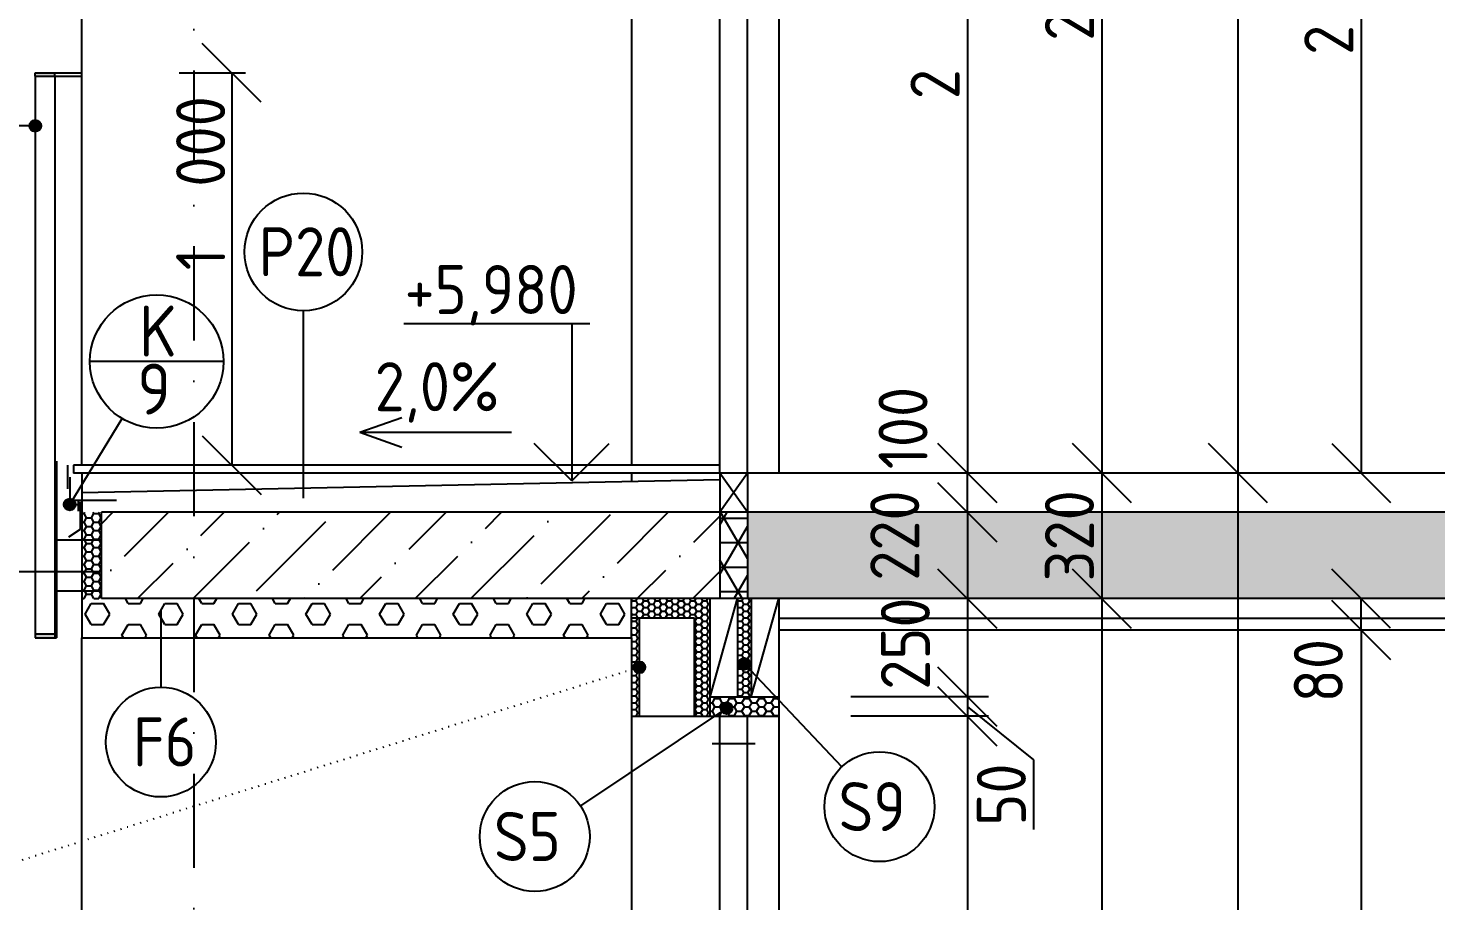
# Model space of a CAD drawing. Extents: x 3792242 to 5145247, y -1546315 to -1031918.
# Drawn here: x 3981825 to 3985411, y -1497221 to -1494996 of the extents above; entities that cross this region are included whole.
import ezdxf

# ---------------------------------------------------------------- set-up
doc = ezdxf.new("R2010")
doc.units = 0
doc.header["$MEASUREMENT"] = 0
doc.linetypes.add('ACAD_ISO07W100', pattern=[3.5, 0.5, -3])
doc.linetypes.add('BODKOCIARKOVANA_3', pattern=[5.6, 3, -1.3, 0, -1.3])
doc.layers.get('0').update_dxf_attribs({"linetype": 'CONTINUOUS'})
doc.layers.get('Defpoints').update_dxf_attribs({"color": 61, "linetype": 'CONTINUOUS'})
for name, color, linetype in [('KÓTY', 4, 'CONTINUOUS'), ('MÚRY', 1, 'CONTINUOUS'), ('OKNÁ', 143, 'CONTINUOUS'), ('osi', 253, 'CONTINUOUS'), ('POZEMOK', 7, 'CONTINUOUS'), ('TENKÁ', 7, 'CONTINUOUS'), ('ŠRAFY', 82, 'CONTINUOUS'), ('šrafy-múry', 8, 'CONTINUOUS')]:
    doc.layers.add(name, color=color, linetype=linetype)
doc.styles.add('STYLE1', font='isocp.shx')
doc.dimstyles.new('STANDARD-50', dxfattribs={"dimtxt": 125, "dimasz": 150, "dimexe": 10, "dimexo": 200, "dimgap": 20, "dimtad": 1, "dimdsep": 46, "dimlunit": 6, "dimtxsty": 'STYLE1', "dimblk1": 'OBLIQUE', "dimblk2": 'OBLIQUE', "dimsah": 1, "dimcen": 2.5, "dimse1": 1, "dimse2": 1, "dimadec": 0, "dimazin": 0, "dimtfac": 1, "dimtmove": 1, "dimatfit": 3, "dimldrblk": 'OBLIQUE', "dimfxl": 1, "dimtolj": 1, "dimtzin": 0, "dimarcsym": 0})
pattern_1 = [(0, (-442311.601, 3630.162), (15, 8.660254038), [10, -20]), (120, (-442311.601, 3630.162), (-15, 8.660254038), [10, -20]), (60, (-442311.601, 3630.162), (1e-14, 17.320508076), [-20, 10])]

# ---------------------------------------------------------------- blocks, each defined once
blk = doc.blocks.new('tp20')
at = {"layer": 'TENKÁ', "color": 253}
for p, q in [((4381550.1, -1316758.2), (4381550.1, -1316828.2)), ((4381431.4, -1316818.2), (4381528.6, -1316818.2)), ((4381518.9, -1316818.2), (4381518.9, -1316828.2)), ((4381528.6, -1316818.2), (4381528.6, -1316845)), ((4381528.6, -1316818.2), (4381538.6, -1316818.2)), ((4381550.1, -1316828.2), (4381528.6, -1316828.2))]:
    blk.add_line(p, q, dxfattribs=at)
blk = doc.blocks.new('_OBLIQUE')
at = {"color": 0, "linetype": 'ByBlock'}
blk.add_line((-0.5, -0.5), (0.5, 0.5), dxfattribs=at)
blk = doc.blocks.new('*D39787')
at = {"layer": 'Defpoints', "color": 0}
for p in [(3984217.5, -1496130.1), (3984217.5, -1496130.1), (3984217.5, -1496230.1)]:
    blk.add_point(p, dxfattribs=at)
at = {"layer": 'KÓTY', "color": 0, "lineweight": -2, "ltscale": 0.25}
blk.add_line((3984217.5, -1496230.1), (3984217.5, -1496130.1), dxfattribs=at)
at = {"layer": 'KÓTY', "color": 0, "linetype": 'ByBlock', "lineweight": -2, "xscale": 150, "yscale": 150, "zscale": 150}
for p, rotation in [((3984217.5, -1496130.1), 90), ((3984217.5, -1496230.1), 270)]:
    blk.add_blockref('_OBLIQUE', p, dxfattribs=dict(at, rotation=rotation))
at = {"layer": 'KÓTY', "color": 0, "insert": (3984053.5, -1496015.3), "char_height": 125, "attachment_point": 5, "rotation": 90, "style": 'STYLE1'}
blk.add_mtext('\\A1;100', dxfattribs=at)
blk = doc.blocks.new('*D39791')
at = {"layer": 'Defpoints', "color": 0}
for p in [(3984217.5, -1496230.1), (3984217.5, -1496450.1), (3984217.5, -1496450.1)]:
    blk.add_point(p, dxfattribs=at)
at = {"layer": 'KÓTY', "color": 0, "lineweight": -2, "ltscale": 0.25}
blk.add_line((3984217.5, -1496230.1), (3984217.5, -1496450.1), dxfattribs=at)
at = {"layer": 'KÓTY', "color": 0, "linetype": 'ByBlock', "lineweight": -2, "xscale": 150, "yscale": 150, "zscale": 150}
for p, rotation in [((3984217.5, -1496230.1), 90), ((3984217.5, -1496450.1), 270)]:
    blk.add_blockref('_OBLIQUE', p, dxfattribs=dict(at, rotation=rotation))
at = {"layer": 'KÓTY', "color": 0, "insert": (3984032.5, -1496289.4), "char_height": 125, "attachment_point": 5, "rotation": 90, "style": 'STYLE1'}
blk.add_mtext('\\A1;220', dxfattribs=at)
blk = doc.blocks.new('*D39792')
at = {"layer": 'Defpoints', "color": 0}
for p in [(3983737, -1493750.1), (3983737, -1496130.1), (3984217.5, -1496130.1)]:
    blk.add_point(p, dxfattribs=at)
at = {"layer": 'KÓTY', "color": 0, "lineweight": -2, "ltscale": 0.25}
blk.add_line((3984217.5, -1493750.1), (3984217.5, -1496130.1), dxfattribs=at)
at = {"layer": 'KÓTY', "color": 0, "linetype": 'ByBlock', "lineweight": -2, "xscale": 150, "yscale": 150, "zscale": 150}
for p, rotation in [((3984217.5, -1493750.1), 90), ((3984217.5, -1496130.1), 270)]:
    blk.add_blockref('_OBLIQUE', p, dxfattribs=dict(at, rotation=rotation))
at = {"layer": 'KÓTY', "color": 0, "insert": (3984135, -1494940.1), "char_height": 125, "attachment_point": 5, "rotation": 90, "style": 'STYLE1'}
blk.add_mtext('\\A1;2ﾠ380', dxfattribs=at)
blk = doc.blocks.new('*D39795')
at = {"layer": 'Defpoints', "color": 0}
for p in [(3983737, -1496450.1), (3983737, -1496700.1), (3984217.5, -1496700.1)]:
    blk.add_point(p, dxfattribs=at)
at = {"layer": 'KÓTY', "color": 0, "lineweight": -2, "ltscale": 0.25}
blk.add_line((3984217.5, -1496450.1), (3984217.5, -1496700.1), dxfattribs=at)
at = {"layer": 'KÓTY', "color": 0, "linetype": 'ByBlock', "lineweight": -2, "xscale": 150, "yscale": 150, "zscale": 150}
for p, rotation in [((3984217.5, -1496450.1), 90), ((3984217.5, -1496700.1), 270)]:
    blk.add_blockref('_OBLIQUE', p, dxfattribs=dict(at, rotation=rotation))
at = {"layer": 'KÓTY', "color": 0, "insert": (3984059.5, -1496564.8), "char_height": 125, "attachment_point": 5, "rotation": 90, "style": 'STYLE1'}
blk.add_mtext('\\A1;250', dxfattribs=at)
blk = doc.blocks.new('*D39797')
at = {"layer": 'Defpoints', "color": 0}
for p in [(3983737, -1496750.1), (3983737, -1499130.1), (3984217.5, -1499130.1)]:
    blk.add_point(p, dxfattribs=at)
at = {"layer": 'KÓTY', "color": 0, "lineweight": -2, "ltscale": 0.25}
blk.add_line((3984217.5, -1496750.1), (3984217.5, -1499130.1), dxfattribs=at)
at = {"layer": 'KÓTY', "color": 0, "linetype": 'ByBlock', "lineweight": -2, "xscale": 150, "yscale": 150, "zscale": 150}
for p, rotation in [((3984217.5, -1496750.1), 90), ((3984217.5, -1499130.1), 270)]:
    blk.add_blockref('_OBLIQUE', p, dxfattribs=dict(at, rotation=rotation))
at = {"layer": 'KÓTY', "color": 0, "insert": (3984135, -1497940.1), "char_height": 125, "attachment_point": 5, "rotation": 90, "style": 'STYLE1'}
blk.add_mtext('\\A1;2ﾠ380', dxfattribs=at)
blk = doc.blocks.new('*D39798')
at = {"layer": 'Defpoints', "color": 0}
for p in [(3983737, -1496700.1), (3983737, -1496750.1), (3984217.5, -1496750.1)]:
    blk.add_point(p, dxfattribs=at)
at = {"layer": 'KÓTY', "color": 0, "lineweight": -2, "ltscale": 0.25}
for p, q in [((3984217.5, -1496700.1), (3984217.5, -1496750.1)), ((3984386.5, -1496860.8), (3984217.5, -1496725.1)), ((3984386.5, -1497038.4), (3984386.5, -1496860.8))]:
    blk.add_line(p, q, dxfattribs=at)
at = {"layer": 'KÓTY', "color": 0, "linetype": 'ByBlock', "lineweight": -2, "xscale": 150, "yscale": 150, "zscale": 150}
for p, rotation in [((3984217.5, -1496700.1), 90), ((3984217.5, -1496750.1), 270)]:
    blk.add_blockref('_OBLIQUE', p, dxfattribs=dict(at, rotation=rotation))
at = {"layer": 'KÓTY', "color": 0, "insert": (3984304, -1496949.6), "char_height": 125, "attachment_point": 5, "rotation": 90, "style": 'STYLE1'}
blk.add_mtext('\\A1;50', dxfattribs=at)
blk = doc.blocks.new('*D39805')
at = {"layer": 'Defpoints', "color": 0}
for p in [(3983737, -1493450.1), (3983737, -1496130.1), (3984560, -1496130.1)]:
    blk.add_point(p, dxfattribs=at)
at = {"layer": 'KÓTY', "color": 0, "lineweight": -2, "ltscale": 0.25}
blk.add_line((3984560, -1493450.1), (3984560, -1496130.1), dxfattribs=at)
at = {"layer": 'KÓTY', "color": 0, "linetype": 'ByBlock', "lineweight": -2, "xscale": 150, "yscale": 150, "zscale": 150}
for p, rotation in [((3984560, -1493450.1), 90), ((3984560, -1496130.1), 270)]:
    blk.add_blockref('_OBLIQUE', p, dxfattribs=dict(at, rotation=rotation))
at = {"layer": 'KÓTY', "color": 0, "insert": (3984477.5, -1494790.1), "char_height": 125, "attachment_point": 5, "rotation": 90, "style": 'STYLE1'}
blk.add_mtext('\\A1;2ﾠ680', dxfattribs=at)
blk = doc.blocks.new('*D39806')
at = {"layer": 'Defpoints', "color": 0}
for p in [(3984560, -1496130.1), (3984560, -1496450.1), (3984560, -1496450.1)]:
    blk.add_point(p, dxfattribs=at)
at = {"layer": 'KÓTY', "color": 0, "lineweight": -2, "ltscale": 0.25}
blk.add_line((3984560, -1496130.1), (3984560, -1496450.1), dxfattribs=at)
at = {"layer": 'KÓTY', "color": 0, "linetype": 'ByBlock', "lineweight": -2, "xscale": 150, "yscale": 150, "zscale": 150}
for p, rotation in [((3984560, -1496130.1), 90), ((3984560, -1496450.1), 270)]:
    blk.add_blockref('_OBLIQUE', p, dxfattribs=dict(at, rotation=rotation))
at = {"layer": 'KÓTY', "color": 0, "insert": (3984477.5, -1496290.1), "char_height": 125, "attachment_point": 5, "rotation": 90, "style": 'STYLE1'}
blk.add_mtext('\\A1;320', dxfattribs=at)
blk = doc.blocks.new('*D39807')
at = {"layer": 'Defpoints', "color": 0}
for p in [(3983737, -1496450.1), (3983737, -1499130.1), (3984560, -1499130.1)]:
    blk.add_point(p, dxfattribs=at)
at = {"layer": 'KÓTY', "color": 0, "lineweight": -2, "ltscale": 0.25}
blk.add_line((3984560, -1496450.1), (3984560, -1499130.1), dxfattribs=at)
at = {"layer": 'KÓTY', "color": 0, "linetype": 'ByBlock', "lineweight": -2, "xscale": 150, "yscale": 150, "zscale": 150}
for p, rotation in [((3984560, -1496450.1), 90), ((3984560, -1499130.1), 270)]:
    blk.add_blockref('_OBLIQUE', p, dxfattribs=dict(at, rotation=rotation))
at = {"layer": 'KÓTY', "color": 0, "insert": (3984477.5, -1497790.1), "char_height": 125, "attachment_point": 5, "rotation": 90, "style": 'STYLE1'}
blk.add_mtext('\\A1;2ﾠ680', dxfattribs=at)
blk = doc.blocks.new('*D39812')
at = {"layer": 'Defpoints', "color": 0}
for p in [(3984906.5, -1493130.1), (3984906.5, -1496130.1), (3984906.5, -1496130.1)]:
    blk.add_point(p, dxfattribs=at)
at = {"layer": 'KÓTY', "color": 0, "lineweight": -2, "ltscale": 0.25}
blk.add_line((3984906.5, -1493130.1), (3984906.5, -1496130.1), dxfattribs=at)
at = {"layer": 'KÓTY', "color": 0, "linetype": 'ByBlock', "lineweight": -2, "xscale": 150, "yscale": 150, "zscale": 150}
for p, rotation in [((3984906.5, -1493130.1), 90), ((3984906.5, -1496130.1), 270)]:
    blk.add_blockref('_OBLIQUE', p, dxfattribs=dict(at, rotation=rotation))
at = {"layer": 'KÓTY', "color": 0, "insert": (3984824, -1494630.1), "char_height": 125, "attachment_point": 5, "rotation": 90, "style": 'STYLE1'}
blk.add_mtext('\\A1;3ﾠ000', dxfattribs=at)
blk = doc.blocks.new('*D39813')
at = {"layer": 'Defpoints', "color": 0}
for p in [(3984906.5, -1496130.1), (3984906.5, -1499130.1), (3984906.5, -1499130.1)]:
    blk.add_point(p, dxfattribs=at)
at = {"layer": 'KÓTY', "color": 0, "lineweight": -2, "ltscale": 0.25}
blk.add_line((3984906.5, -1496130.1), (3984906.5, -1499130.1), dxfattribs=at)
at = {"layer": 'KÓTY', "color": 0, "linetype": 'ByBlock', "lineweight": -2, "xscale": 150, "yscale": 150, "zscale": 150}
for p, rotation in [((3984906.5, -1496130.1), 90), ((3984906.5, -1499130.1), 270)]:
    blk.add_blockref('_OBLIQUE', p, dxfattribs=dict(at, rotation=rotation))
at = {"layer": 'KÓTY', "color": 0, "insert": (3984824, -1497630.1), "char_height": 125, "attachment_point": 5, "rotation": 90, "style": 'STYLE1'}
blk.add_mtext('\\A1;3ﾠ000', dxfattribs=at)
blk = doc.blocks.new('*D39816')
at = {"layer": 'Defpoints', "color": 0}
for p in [(3984881, -1493530.1), (3984881, -1496130.1), (3985220.5, -1496130.1)]:
    blk.add_point(p, dxfattribs=at)
at = {"layer": 'KÓTY', "color": 0, "lineweight": -2, "ltscale": 0.25}
blk.add_line((3985220.5, -1493530.1), (3985220.5, -1496130.1), dxfattribs=at)
at = {"layer": 'KÓTY', "color": 0, "linetype": 'ByBlock', "lineweight": -2, "xscale": 150, "yscale": 150, "zscale": 150}
for p, rotation in [((3985220.5, -1493530.1), 90), ((3985220.5, -1496130.1), 270)]:
    blk.add_blockref('_OBLIQUE', p, dxfattribs=dict(at, rotation=rotation))
at = {"layer": 'KÓTY', "color": 0, "insert": (3985138, -1494830.1), "char_height": 125, "attachment_point": 5, "rotation": 90, "style": 'STYLE1'}
blk.add_mtext('\\A1;2ﾠ600', dxfattribs=at)
blk = doc.blocks.new('*D39818')
at = {"layer": 'Defpoints', "color": 0}
for p in [(3984881, -1496530.1), (3984881, -1499130.1), (3985220.5, -1499130.1)]:
    blk.add_point(p, dxfattribs=at)
at = {"layer": 'KÓTY', "color": 0, "lineweight": -2, "ltscale": 0.25}
blk.add_line((3985220.5, -1496530.1), (3985220.5, -1499130.1), dxfattribs=at)
at = {"layer": 'KÓTY', "color": 0, "linetype": 'ByBlock', "lineweight": -2, "xscale": 150, "yscale": 150, "zscale": 150}
for p, rotation in [((3985220.5, -1496530.1), 90), ((3985220.5, -1499130.1), 270)]:
    blk.add_blockref('_OBLIQUE', p, dxfattribs=dict(at, rotation=rotation))
at = {"layer": 'KÓTY', "color": 0, "insert": (3985138, -1497830.1), "char_height": 125, "attachment_point": 5, "rotation": 90, "style": 'STYLE1'}
blk.add_mtext('\\A1;2ﾠ600', dxfattribs=at)
blk = doc.blocks.new('*D39819')
at = {"layer": 'Defpoints', "color": 0}
for p in [(3985220.5, -1496450.1), (3985220.5, -1496450.1), (3985220.5, -1496530.1)]:
    blk.add_point(p, dxfattribs=at)
at = {"layer": 'KÓTY', "color": 0, "lineweight": -2, "ltscale": 0.25}
blk.add_line((3985220.5, -1496530.1), (3985220.5, -1496450.1), dxfattribs=at)
at = {"layer": 'KÓTY', "color": 0, "linetype": 'ByBlock', "lineweight": -2, "xscale": 150, "yscale": 150, "zscale": 150}
for p, rotation in [((3985220.5, -1496450.1), 90), ((3985220.5, -1496530.1), 270)]:
    blk.add_blockref('_OBLIQUE', p, dxfattribs=dict(at, rotation=rotation))
at = {"layer": 'KÓTY', "color": 0, "insert": (3985111.5, -1496633.8), "char_height": 125, "attachment_point": 5, "rotation": 90, "style": 'STYLE1'}
blk.add_mtext('\\A1;80', dxfattribs=at)
blk = doc.blocks.new('*D50072')
at = {"layer": 'Defpoints', "color": 0}
for p in [(3983149.5, -1493750.1), (3980355, -1496130.1), (3983524.5, -1496130.1)]:
    blk.add_point(p, dxfattribs=at)
at = {"layer": 'KÓTY', "color": 0, "lineweight": -2, "ltscale": 0.25}
blk.add_line((3980355, -1493750.1), (3980355, -1496130.1), dxfattribs=at)
at = {"layer": 'KÓTY', "color": 0, "linetype": 'ByBlock', "lineweight": -2, "xscale": 150, "yscale": 150, "zscale": 150}
for p, rotation in [((3980355, -1493750.1), 90), ((3980355, -1496130.1), 270)]:
    blk.add_blockref('_OBLIQUE', p, dxfattribs=dict(at, rotation=rotation))
at = {"layer": 'KÓTY', "color": 0, "insert": (3980272.5, -1494940.1), "char_height": 125, "attachment_point": 5, "rotation": 90, "style": 'STYLE1'}
blk.add_mtext('\\A1;2ﾠ380', dxfattribs=at)
blk = doc.blocks.new('*D50087')
at = {"layer": 'Defpoints', "color": 0}
for p in [(3983444.5, -1496130.1), (3980355, -1496230.1), (3983374.5, -1496230.1)]:
    blk.add_point(p, dxfattribs=at)
at = {"layer": 'KÓTY', "color": 0, "lineweight": -2, "ltscale": 0.25}
blk.add_line((3980355, -1496130.1), (3980355, -1496230.1), dxfattribs=at)
at = {"layer": 'KÓTY', "color": 0, "linetype": 'ByBlock', "lineweight": -2, "xscale": 150, "yscale": 150, "zscale": 150}
for p, rotation in [((3980355, -1496130.1), 90), ((3980355, -1496230.1), 270)]:
    blk.add_blockref('_OBLIQUE', p, dxfattribs=dict(at, rotation=rotation))
at = {"layer": 'KÓTY', "color": 0, "insert": (3980232.5, -1495937.3), "char_height": 125, "attachment_point": 5, "rotation": 90, "style": 'STYLE1'}
blk.add_mtext('\\A1;100', dxfattribs=at)
blk = doc.blocks.new('*D50088')
at = {"layer": 'Defpoints', "color": 0}
for p in [(3983374.5, -1496230.1), (3980355, -1496450.1), (3983149.5, -1496450.1)]:
    blk.add_point(p, dxfattribs=at)
at = {"layer": 'KÓTY', "color": 0, "lineweight": -2, "ltscale": 0.25}
blk.add_line((3980355, -1496230.1), (3980355, -1496450.1), dxfattribs=at)
at = {"layer": 'KÓTY', "color": 0, "linetype": 'ByBlock', "lineweight": -2, "xscale": 150, "yscale": 150, "zscale": 150}
for p, rotation in [((3980355, -1496230.1), 90), ((3980355, -1496450.1), 270)]:
    blk.add_blockref('_OBLIQUE', p, dxfattribs=dict(at, rotation=rotation))
at = {"layer": 'KÓTY', "color": 0, "insert": (3980194.5, -1496360.8), "char_height": 125, "attachment_point": 5, "rotation": 90, "style": 'STYLE1'}
blk.add_mtext('\\A1;220', dxfattribs=at)
blk = doc.blocks.new('*D50089')
at = {"layer": 'Defpoints', "color": 0}
for p in [(3983149.5, -1496450.1), (3980355, -1496550.1), (3983149.5, -1496550.1)]:
    blk.add_point(p, dxfattribs=at)
at = {"layer": 'KÓTY', "color": 0, "lineweight": -2, "ltscale": 0.25}
for p, q in [((3980583.5, -1496137.7), (3980583.5, -1496377.8)), ((3980583.5, -1496377.8), (3980355, -1496500.1)), ((3980355, -1496450.1), (3980355, -1496550.1))]:
    blk.add_line(p, q, dxfattribs=at)
at = {"layer": 'KÓTY', "color": 0, "linetype": 'ByBlock', "lineweight": -2, "xscale": 150, "yscale": 150, "zscale": 150}
for p, rotation in [((3980355, -1496450.1), 90), ((3980355, -1496550.1), 270)]:
    blk.add_blockref('_OBLIQUE', p, dxfattribs=dict(at, rotation=rotation))
at = {"layer": 'KÓTY', "color": 0, "insert": (3980501, -1496257.8), "char_height": 125, "attachment_point": 5, "rotation": 90, "style": 'STYLE1'}
blk.add_mtext('\\A1;100', dxfattribs=at)
blk = doc.blocks.new('*D50090')
at = {"layer": 'Defpoints', "color": 0}
for p in [(3983149.5, -1496550.1), (3980355, -1496750.1), (3983149.5, -1496750.1)]:
    blk.add_point(p, dxfattribs=at)
at = {"layer": 'KÓTY', "color": 0, "lineweight": -2, "ltscale": 0.25}
blk.add_line((3980355, -1496550.1), (3980355, -1496750.1), dxfattribs=at)
at = {"layer": 'KÓTY', "color": 0, "linetype": 'ByBlock', "lineweight": -2, "xscale": 150, "yscale": 150, "zscale": 150}
for p, rotation in [((3980355, -1496550.1), 90), ((3980355, -1496750.1), 270)]:
    blk.add_blockref('_OBLIQUE', p, dxfattribs=dict(at, rotation=rotation))
at = {"layer": 'KÓTY', "color": 0, "insert": (3980197.5, -1496738.8), "char_height": 125, "attachment_point": 5, "rotation": 90, "style": 'STYLE1'}
blk.add_mtext('\\A1;200', dxfattribs=at)
blk = doc.blocks.new('*D50091')
at = {"layer": 'Defpoints', "color": 0}
for p in [(3983149.5, -1496750.1), (3980355, -1499130.1), (3983524.5, -1499130.1)]:
    blk.add_point(p, dxfattribs=at)
at = {"layer": 'KÓTY', "color": 0, "lineweight": -2, "ltscale": 0.25}
blk.add_line((3980355, -1496750.1), (3980355, -1499130.1), dxfattribs=at)
at = {"layer": 'KÓTY', "color": 0, "linetype": 'ByBlock', "lineweight": -2, "xscale": 150, "yscale": 150, "zscale": 150}
for p, rotation in [((3980355, -1496750.1), 90), ((3980355, -1499130.1), 270)]:
    blk.add_blockref('_OBLIQUE', p, dxfattribs=dict(at, rotation=rotation))
at = {"layer": 'KÓTY', "color": 0, "insert": (3980272.5, -1497940.1), "char_height": 125, "attachment_point": 5, "rotation": 90, "style": 'STYLE1'}
blk.add_mtext('\\A1;2ﾠ380', dxfattribs=at)
blk = doc.blocks.new('*D54742')
at = {"layer": 'Defpoints', "color": 0}
for p in [(3981962, -1495110.1), (3981962, -1496110.1), (3982343.5, -1496110.1)]:
    blk.add_point(p, dxfattribs=at)
at = {"layer": 'KÓTY', "color": 0, "lineweight": -2, "ltscale": 0.25}
blk.add_line((3982343.5, -1495110.1), (3982343.5, -1496110.1), dxfattribs=at)
at = {"layer": 'KÓTY', "color": 0, "linetype": 'ByBlock', "lineweight": -2, "xscale": 150, "yscale": 150, "zscale": 150}
for p, rotation in [((3982343.5, -1495110.1), 90), ((3982343.5, -1496110.1), 270)]:
    blk.add_blockref('_OBLIQUE', p, dxfattribs=dict(at, rotation=rotation))
at = {"layer": 'KÓTY', "color": 0, "insert": (3982264.3, -1495391.3), "char_height": 125, "attachment_point": 5, "rotation": 90, "style": 'STYLE1'}
blk.add_mtext('\\A1;1ﾠ000', dxfattribs=at)

msp = doc.modelspace()

# ---------------------------------------------------------------- hatches: boundary and pattern name
at = {"layer": 'POZEMOK', "ltscale": 0.15}
h = msp.add_hatch(color=253, dxfattribs=at)
h.dxf.hatch_style = 1
h.paths.add_polyline_path([(3981893.044, -1495110.108), (3981893.044, -1495118.108), (3981843.044, -1495118.108), (3981843.044, -1495110.108)])
h = msp.add_hatch(color=253, dxfattribs=at)
h.dxf.hatch_style = 1
h.paths.add_polyline_path([(3981897.044, -1496550.108), (3981897.044, -1496430.108), (3981897.044, -1496300.108), (3981897.044, -1496100.108), (3981893.044, -1496100.108), (3981893.044, -1496180.108), (3981893.044, -1496380.108), (3981893.044, -1496540.108), (3981893.044, -1496550.108)])
h = msp.add_hatch(color=253, dxfattribs=at)
h.dxf.hatch_style = 1
h.paths.add_polyline_path([(3981843.044, -1496550.108), (3981843.044, -1496540.108), (3981893.044, -1496540.108), (3981893.044, -1496550.108)])
at = {"layer": 'TENKÁ'}
h = msp.add_hatch(color=256, dxfattribs=at)
h.dxf.hatch_style = 1
h.paths.add_polyline_path([(3981828.044, -1495245.108, 2.41421356), (3981843.044, -1495230.108, 0.41421356)])
h = msp.add_hatch(color=256, dxfattribs=at)
h.dxf.hatch_style = 1
h.paths.add_polyline_path([(3981915.844, -1496210.108, -2.41421356), (3981930.844, -1496225.108, -0.41421356)])
h = msp.add_hatch(color=256, dxfattribs=at)
h.dxf.hatch_style = 1
h.paths.add_polyline_path([(3983382.044, -1496610.108, 2.41421356), (3983397.044, -1496625.108, 0.41421356)])
h = msp.add_hatch(color=256, dxfattribs=at)
h.dxf.hatch_style = 1
h.paths.add_polyline_path([(3983649.544, -1496601.338, 2.41421356), (3983664.544, -1496616.338, 0.41421356)])
h = msp.add_hatch(color=256, dxfattribs=at)
h.dxf.hatch_style = 1
h.paths.add_polyline_path([(3983604.044, -1496714.338, 2.41421356), (3983619.044, -1496729.338, 0.41421356)])
at = {"layer": 'ŠRAFY'}
h = msp.add_hatch(dxfattribs=at)
h.set_pattern_fill('HONEY', color=256, scale=100)
h.set_pattern_definition([(0, (-475294.956, 3744.162), (18.75, 10.825317547), [12.5, -25]), (120, (-475294.956, 3744.162), (-18.75, 10.825317547), [12.5, -25]), (60, (-475294.956, 3744.162), (7e-15, 21.650635095), [-25, 12.5])])
h.paths.add_polyline_path([(3981962.044, -1496230.108), (3981962.044, -1496450.108), (3982012.044, -1496450.108), (3982012.044, -1496230.108)])
h = msp.add_hatch(dxfattribs=at)
h.set_pattern_fill('NET3', color=256, scale=500, angle=180)
h.set_pattern_definition([(0, (-1117075.78, 6630.16), (0, 62.5), []), (60, (-1117075.78, 6630.16), (-54.1265877, 31.25), []), (120, (-1117075.78, 6630.16), (-54.1265877, -31.25), [])])
h.paths.add_polyline_path([(3983657.044, -1496450.108), (3983657.044, -1496230.108), (3983587.044, -1496230.108), (3983587.044, -1496450.108)])
h = msp.add_hatch(dxfattribs=at)
h.set_pattern_fill('HEX', color=256, scale=250)
h.set_pattern_definition([(0, (-465982.956, 21680.16), (0, 54.12658774), [31.25, -62.5]), (120, (-465982.956, 21680.16), (-46.875, -27.06329387), [31.25, -62.5]), (60, (-465951.706, 21680.16), (-46.875, 27.06329387), [31.25, -62.5])])
h.paths.add_polyline_path([(3981962.044, -1496550.108), (3982163.044, -1496550.108), (3983362.044, -1496550.108), (3983362.044, -1496500.108), (3983362.044, -1496450.108), (3982012.044, -1496450.108), (3981962.044, -1496450.108)])
h = msp.add_hatch(dxfattribs=at)
h.set_pattern_fill('HONEY', color=256, scale=80)
h.set_pattern_definition(pattern_1)
h.paths.add_polyline_path([(3983562.044, -1496450.108), (3983362.044, -1496450.108), (3983362.044, -1496500.108), (3983382.044, -1496500.108), (3983522.044, -1496500.108), (3983522.044, -1496750.108), (3983562.044, -1496750.108)])
h = msp.add_hatch(dxfattribs=at)
h.set_pattern_fill('HONEY', color=256, scale=80)
h.set_pattern_definition(pattern_1)
h.paths.add_polyline_path([(3983632.044, -1496450.108), (3983632.044, -1496700.108), (3983667.044, -1496700.108), (3983667.044, -1496450.108)])
h = msp.add_hatch(dxfattribs=at)
h.set_pattern_fill('HONEY', color=256, scale=80)
h.set_pattern_definition([(0, (-442311.601, 3630.162), (15, 8.660254038), [10, -20]), (120, (-442311.601, 3630.162), (-15, 8.660254038), [10, -20]), (60, (-442311.601, 3630.162), (1e-14, 17.320508076), [-20, 10])])
h.paths.add_polyline_path([(3983362.044, -1496750.108), (3983362.044, -1496610.108), (3983362.044, -1496500.108), (3983382.044, -1496500.108), (3983382.044, -1496750.108)])
h = msp.add_hatch(dxfattribs=at)
h.set_pattern_fill('HONEY', color=256, scale=100)
h.set_pattern_definition([(0, (-471631.956, 3630.162), (18.75, 10.825317547), [12.5, -25]), (120, (-471631.956, 3630.162), (-18.75, 10.825317547), [12.5, -25]), (60, (-471631.956, 3630.162), (6e-15, 21.650635095), [-25, 12.5])])
h.paths.add_polyline_path([(3983737.044, -1496700.108), (3983667.044, -1496700.108), (3983632.044, -1496700.108), (3983562.044, -1496700.108), (3983562.044, -1496750.108), (3983667.044, -1496750.108), (3983737.044, -1496750.108)])
at = {"layer": 'šrafy-múry'}
h = msp.add_hatch(dxfattribs=at)
h.set_pattern_fill('ANSI36', color=253, scale=800, angle=360)
h.set_pattern_definition([(45, (139723.04, 30513.66), (53.0330086, 194.4543648), [250, -50, 0, -50])])
h.paths.add_polyline_path([(3982012.044, -1496230.108), (3982012.044, -1496380.108), (3982012.044, -1496420.108), (3982012.044, -1496450.108), (3983362.044, -1496450.108), (3983562.044, -1496450.108), (3983587.044, -1496450.108), (3983587.044, -1496230.108)])
h = msp.add_hatch(dxfattribs=at)
h.set_pattern_fill('ANSI36', color=253, scale=800, angle=360)
h.set_pattern_definition([(45, (139723.04, 33513.66), (53.0330086, 194.4543648), [250, -50, 0, -50])])
h.paths.add_polyline_path([(3989082.044, -1496230.108), (3983657.044, -1496230.108), (3983657.044, -1496450.108), (3983737.044, -1496450.108), (3988782.044, -1496450.108), (3988782.044, -1496700.108), (3989082.044, -1496700.108), (3989082.044, -1496450.108)])
h.paths.add_polyline_path([(3995422.044, -1496700.108), (3995722.044, -1496700.108), (3995722.044, -1496450.108), (4002062.044, -1496450.108), (4002062.044, -1496700.108), (4002362.044, -1496700.108), (4002362.044, -1496450.108), (4005472.044, -1496450.108), (4005587.044, -1496450.108), (4008702.044, -1496450.108), (4008702.044, -1496700.108), (4008952.044, -1496700.108), (4008952.044, -1496230.108), (3991382.044, -1496230.108), (3991382.044, -1496450.108), (3995422.044, -1496450.108)])

# ---------------------------------------------------------------- linework, layer by layer
at = {"layer": 'KÓTY', "ltscale": 0.25}
for p, q in [((3982210.044, -1495110.108), (3982378.544, -1495110.108)), ((3982210.044, -1495110.108), (3982378.544, -1495110.108)), ((3982210.044, -1495110.108), (3982378.544, -1495110.108)), ((3984270.946, -1496700.108), (3983920.946, -1496700.108)), ((3984270.946, -1496750.108), (3983920.946, -1496750.108))]:
    msp.add_line(p, q, dxfattribs=at)
at = {"layer": 'KÓTY', "linetype": 'ACAD_ISO07W100', "ltscale": 5}
msp.add_line((3983382.044, -1496625.108), (3981604.044, -1497180.838), dxfattribs=at)
at = {"layer": 'MÚRY'}
for p, q in [((3983587.044, -1496147.608), (3981962.044, -1496180.108)), ((3983587.044, -1496130.108), (3983587.044, -1496147.608)), ((3988782.044, -1496130.108), (3983587.044, -1496130.108)), ((3981962.044, -1496180.108), (3981962.044, -1496550.108)), ((3983737.044, -1496450.108), (3983737.044, -1496750.108)), ((3988782.044, -1496450.108), (3983737.044, -1496450.108)), ((3981962.044, -1496550.108), (3983362.044, -1496550.108)), ((3983362.044, -1496550.108), (3983362.044, -1496750.108)), ((3983362.044, -1496750.108), (3983737.044, -1496750.108)), ((3983362.044, -1496750.108), (3983737.044, -1496750.108))]:
    msp.add_line(p, q, dxfattribs=at)
at = {"layer": 'OKNÁ', "ltscale": 0.25}
for p, q in [((3983587.044, -1496130.108), (3983587.044, -1493750.108)), ((3983657.044, -1496130.108), (3983657.044, -1493750.108)), ((3982526.044, -1496194.014), (3982526.044, -1495716.338)), ((3982012.044, -1496381.43), (3981342.544, -1496381.43)), ((3982163.044, -1496480.734), (3982163.044, -1496675.726)), ((3983649.544, -1496616.338), (3983897.454, -1496878.782)), ((3983604.044, -1496729.338), (3983231.903, -1496978.636)), ((3983604.044, -1496729.338), (3983231.903, -1496978.636)), ((3983587.044, -1499130.108), (3983587.044, -1496750.108)), ((3983657.044, -1499130.108), (3983657.044, -1496750.108)), ((3983677.044, -1496820.108), (3983567.044, -1496820.108))]:
    msp.add_line(p, q, dxfattribs=at)
for centre, radius in [((3982526.044, -1495566.338), 150), ((3982163.044, -1496815.726), 140), ((3983993.59, -1496980.554), 140), ((3983115.59, -1497056.554), 140), ((3983115.59, -1497056.554), 140)]:
    msp.add_circle(centre, radius, dxfattribs=at)
at = {"layer": 'osi', "linetype": 'BODKOCIARKOVANA_3', "ltscale": 80}
msp.add_line((3982247.044, -1487486.244), (3982247.044, -1507826.838), dxfattribs=at)
at = {"layer": 'POZEMOK', "color": 253, "ltscale": 0.15}
for p, q in [((3981843.044, -1495118.108), (3981843.044, -1495110.108)), ((3981843.044, -1495110.108), (3981893.044, -1495110.108)), ((3981843.044, -1495118.108), (3981843.044, -1496550.108)), ((3981843.044, -1495118.108), (3981893.044, -1495118.108)), ((3981893.044, -1495118.108), (3981893.044, -1495110.108)), ((3981893.044, -1495110.108), (3981962.044, -1495110.108)), ((3981893.044, -1495118.108), (3981893.044, -1496380.108)), ((3981893.044, -1495118.108), (3981962.044, -1495118.108)), ((3981897.044, -1496100.108), (3981897.044, -1496550.108)), ((3981893.044, -1496180.108), (3981893.044, -1496550.108)), ((3981897.044, -1496300.108), (3982012.044, -1496300.108)), ((3981897.044, -1496430.108), (3982012.044, -1496430.108)), ((3981843.044, -1496540.108), (3981893.044, -1496540.108)), ((3981843.044, -1496550.108), (3981897.044, -1496550.108))]:
    msp.add_line(p, q, dxfattribs=at)
at = {"layer": 'TENKÁ'}
for p, q in [((3981962.044, -1496110.108), (3981962.044, -1493550.108)), ((3981930.844, -1496210.108), (3982064.035, -1495991.088)), ((3982776.994, -1495989.508), (3982669.794, -1496027.108)), ((3983055.794, -1496027.108), (3982669.794, -1496027.108)), ((3982776.994, -1496064.708), (3982669.794, -1496027.108)), ((3983587.044, -1496110.108), (3981940.844, -1496110.108)), ((3981940.844, -1496110.108), (3981940.844, -1496130.108)), ((3983587.044, -1496130.108), (3981940.844, -1496130.108)), ((3981962.044, -1496130.108), (3981962.044, -1496180.108)), ((3983657.044, -1496230.108), (3983587.044, -1496130.108)), ((3983657.044, -1496130.108), (3983587.044, -1496230.108)), ((3983587.044, -1496147.608), (3983587.044, -1496230.108)), ((3983657.044, -1496130.108), (3983657.044, -1496230.108)), ((3982012.044, -1496450.108), (3982012.044, -1496230.108)), ((3989082.044, -1496230.108), (3982012.044, -1496230.108)), ((3983587.044, -1496230.108), (3983587.044, -1496450.108)), ((3983657.044, -1496230.108), (3983657.044, -1496450.108)), ((3983737.044, -1496450.108), (3982012.044, -1496450.108)), ((3983362.044, -1496550.108), (3983362.044, -1496450.108)), ((3983562.044, -1496750.108), (3983562.044, -1496450.108)), ((3983562.044, -1496700.108), (3983632.044, -1496450.108)), ((3983632.044, -1496450.108), (3983632.044, -1496700.108)), ((3983667.044, -1496450.108), (3983667.044, -1496700.108)), ((3983667.044, -1496700.108), (3983737.044, -1496450.108)), ((3983382.044, -1496500.108), (3983362.044, -1496500.108)), ((3983382.044, -1496750.108), (3983382.044, -1496500.108)), ((3983522.044, -1496500.108), (3983382.044, -1496500.108)), ((3983522.044, -1496750.108), (3983522.044, -1496500.108)), ((3983737.044, -1496500.108), (3988782.044, -1496500.108)), ((3981962.044, -1499110.108), (3981962.044, -1496550.108)), ((3983737.044, -1496530.108), (3988782.044, -1496530.108)), ((3983562.044, -1496700.108), (3983737.044, -1496700.108))]:
    msp.add_line(p, q, dxfattribs=at)
at = {"layer": 'TENKÁ', "ltscale": 10}
for p, q in [((3983362.044, -1493750.108), (3983362.044, -1496110.108)), ((3983737.044, -1493750.108), (3983737.044, -1496130.108)), ((3983362.044, -1496130.108), (3983362.044, -1496152.408)), ((3983362.044, -1496750.108), (3983362.044, -1499110.108)), ((3983737.044, -1496750.108), (3983737.044, -1499130.108))]:
    msp.add_line(p, q, dxfattribs=at)
at = {"layer": 'TENKÁ', "ltscale": 0.25}
for p, q in [((3981843.044, -1495245.108), (3981511.141, -1495245.108)), ((3982322.366, -1495845.838), (3981982.366, -1495845.838))]:
    msp.add_line(p, q, dxfattribs=at)
at = {"layer": 'TENKÁ', "linetype": 'ByBlock', "ltscale": 0.25}
for p, q in [((3983255.405, -1495750.108), (3982781.507, -1495750.108)), ((3983209.6, -1495750.108), (3983209.6, -1496150.108)), ((3983209.6, -1496150.108), (3983114.141, -1496054.649)), ((3983209.6, -1496150.108), (3983305.06, -1496054.649))]:
    msp.add_line(p, q, dxfattribs=at)
at = {"layer": 'TENKÁ', "color": 253}
for p, q in [((3981925.844, -1496170.108), (3981925.844, -1496110.108)), ((3981925.844, -1496170.108), (3981925.844, -1496110.108)), ((3981957.344, -1496203.108), (3981957.344, -1496273.608)), ((3981957.344, -1496273.608), (3981927.344, -1496293.608))]:
    msp.add_line(p, q, dxfattribs=at)
at = {"layer": 'TENKÁ'}
for centre in [(3981843.044, -1495245.108), (3981930.844, -1496210.108), (3983382.044, -1496625.108), (3983649.544, -1496616.338), (3983604.044, -1496729.338)]:
    msp.add_circle(centre, 15, dxfattribs=at)
at = {"layer": 'TENKÁ', "ltscale": 0.25}
msp.add_circle((3982152.366, -1495845.838), 170, dxfattribs=at)

# ---------------------------------------------------------------- block references
at = {"layer": 'TENKÁ', "xscale": -1}
msp.add_blockref('tp20', (8363480.981, -179381.955), dxfattribs=at)
msp.add_blockref('tp20', (8363480.981, -179381.955), dxfattribs=at)

# ---------------------------------------------------------------- texts
at = {"layer": 'TENKÁ', "ltscale": 0.25, "style": 'STYLE1'}
for s, p in [('P20', (3982412.239, -1495628.516)), ('+5,980', (3982783.943, -1495724.782)), ('2,0%', (3982707.625, -1495972.398)), ('F6', (3982091.739, -1496877.904)), ('S9', (3983889.286, -1497042.732)), ('S5', (3983011.286, -1497118.732)), ('S5', (3983011.286, -1497118.732))]:
    msp.add_text(s, height=125, dxfattribs=at).set_placement(p)
at = {"layer": 'TENKÁ', "style": 'STYLE1'}
for s, p in [('K', (3982107.335, -1495833.338)), ('9', (3982102.835, -1495980.975))]:
    msp.add_text(s, height=130, dxfattribs=at).set_placement(p)

# ---------------------------------------------------------------- dimensions: what is measured, and where the dimension line sits
at = {"layer": 'KÓTY', "ltscale": 0.25}
for base, p1, p2, picture, middle in [((3984906.544, -1496130.108), (3984906.544, -1493130.108), (3984906.544, -1496130.108), '*D39812', (3984824.001, -1494630.108)), ((3984560.044, -1496130.108), (3983737.044, -1493450.108), (3983737.044, -1496130.108), '*D39805', (3984477.501, -1494790.108)), ((3985220.544, -1496130.108), (3984881.044, -1493530.108), (3984881.044, -1496130.108), '*D39816', (3985138.001, -1494830.108)), ((3980355.044, -1496130.108), (3983149.544, -1493750.108), (3983524.544, -1496130.108), '*D50072', (3980272.501, -1494940.108)), ((3984560.044, -1496450.108), (3984560.044, -1496130.108), (3984560.044, -1496450.108), '*D39806', (3984477.544, -1496290.108)), ((3984906.544, -1499130.108), (3984906.544, -1496130.108), (3984906.544, -1499130.108), '*D39813', (3984824.001, -1497630.108)), ((3984217.544, -1496450.108), (3984217.544, -1496230.108), (3984217.544, -1496450.108), '*D39791', (3984032.544, -1496289.358)), ((3984560.044, -1499130.108), (3983737.044, -1496450.108), (3983737.044, -1499130.108), '*D39807', (3984477.501, -1497790.108)), ((3985220.544, -1499130.108), (3984881.044, -1496530.108), (3984881.044, -1499130.108), '*D39818', (3985138.001, -1497830.108)), ((3980355.044, -1499130.108), (3983149.544, -1496750.108), (3983524.544, -1499130.108), '*D50091', (3980272.501, -1497940.108))]:
    dim = msp.add_linear_dim(base=base, p1=p1, p2=p2, angle=90, dimstyle='STANDARD-50', override={"dimtxsty": 'STYLE1', "dimldrblk": 'OBLIQUE'}, dxfattribs=at)
    dim.commit()
    dim.dimension.update_dxf_attribs({"geometry": picture, "text_midpoint": middle})
for base, p1, p2, picture, middle in [((3984217.544, -1496130.108), (3983737.044, -1493750.108), (3983737.044, -1496130.108), '*D39792', (3984135.001, -1494940.108)), ((3984217.544, -1499130.108), (3983737.044, -1496750.108), (3983737.044, -1499130.108), '*D39797', (3984135.001, -1497940.108))]:
    dim = msp.add_linear_dim(base=base, p1=p1, p2=p2, angle=90, dimstyle='STANDARD-50', dxfattribs=at)
    dim.commit()
    dim.dimension.update_dxf_attribs({"geometry": picture, "text_midpoint": middle})
for base, p1, p2, picture, middle in [((3982343.544, -1496110.108), (3981962.044, -1495110.108), (3981962.044, -1496110.108), '*D54742', (3982346.866, -1495391.338)), ((3980355.044, -1496230.108), (3983444.544, -1496130.108), (3983374.544, -1496230.108), '*D50087', (3980315.044, -1495937.338)), ((3984217.544, -1496130.108), (3984217.544, -1496230.108), (3984217.544, -1496130.108), '*D39787', (3984136.044, -1496015.338)), ((3980355.044, -1496550.108), (3983149.544, -1496450.108), (3983149.544, -1496550.108), '*D50089', (3980583.544, -1496357.838)), ((3980355.044, -1496450.108), (3983374.544, -1496230.108), (3983149.544, -1496450.108), '*D50088', (3980277.044, -1496360.838)), ((3984217.544, -1496700.108), (3983737.044, -1496450.108), (3983737.044, -1496700.108), '*D39795', (3984142.044, -1496564.838)), ((3985220.544, -1496450.108), (3985220.544, -1496530.108), (3985220.544, -1496450.108), '*D39819', (3985194.044, -1496633.838)), ((3980355.044, -1496750.108), (3983149.544, -1496550.108), (3983149.544, -1496750.108), '*D50090', (3980280.044, -1496738.838))]:
    dim = msp.add_linear_dim(base=base, p1=p1, p2=p2, angle=90, dimstyle='STANDARD-50', override={"dimtxsty": 'STYLE1', "dimldrblk": 'OBLIQUE'}, dxfattribs=at)
    dim.commit()
    dim.dimension.update_dxf_attribs({"geometry": picture, "text_midpoint": middle, "dimtype": 160})
dim = msp.add_linear_dim(base=(3984217.544, -1496750.108), p1=(3983737.044, -1496700.108), p2=(3983737.044, -1496750.108), angle=90, dimstyle='STANDARD-50', dxfattribs=at)
dim.commit()
dim.dimension.update_dxf_attribs({"geometry": '*D39798', "text_midpoint": (3984386.544, -1496880.838), "dimtype": 160})

doc.saveas('drawing.dxf')
